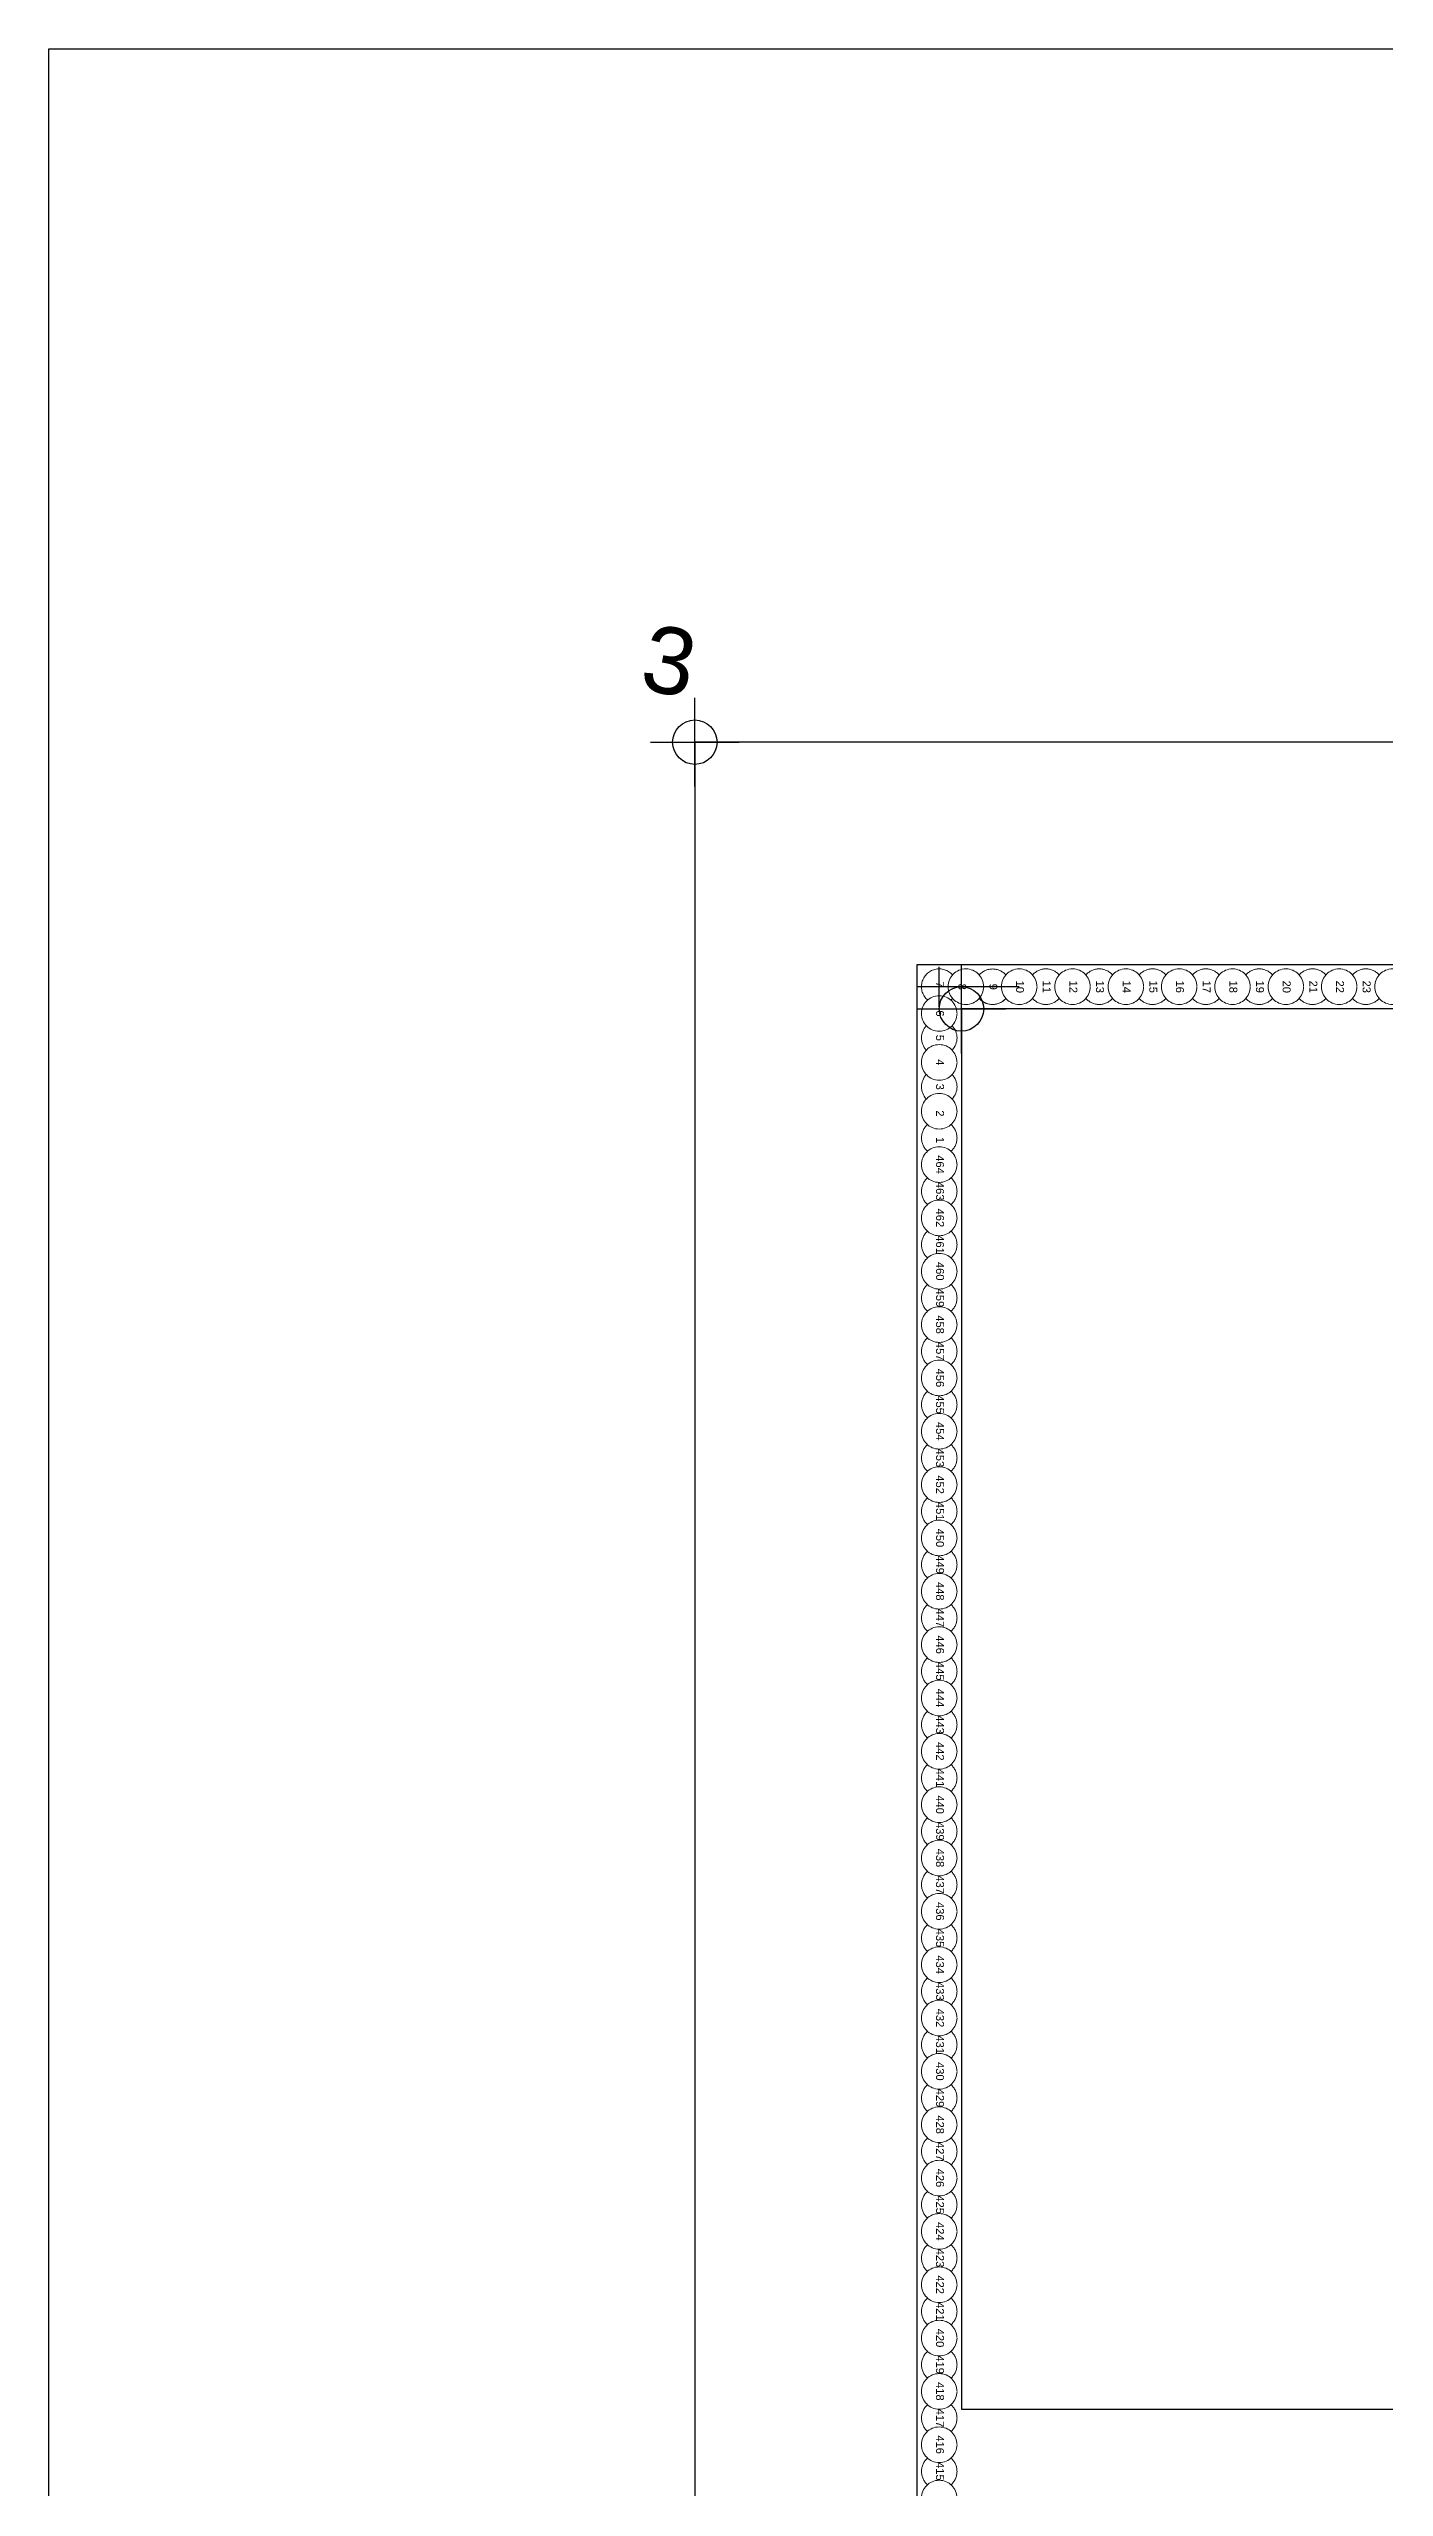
# Model space of a CAD drawing. Header units: metres. Extents: x 648700 to 648889, y 3454355 to 3454496.
# Drawn here: x 648699.8 to 648729.9, y 3454441.4 to 3454496.3 of the extents above; entities that cross this region are included whole.
import ezdxf
from ezdxf.enums import TextEntityAlignment as Align

# ---------------------------------------------------------------- set-up
doc = ezdxf.new("R2010")
doc.units = ezdxf.units.M
doc.header["$LTSCALE"] = 5
doc.header["$PDMODE"] = 34
doc.header["$PDSIZE"] = -0.1
for name, pattern in [('DASHED', [0.75, 0.5, -0.25]), ('DGN Style 2', [1, 0.6, -0.4]), ('DUZ', [500, 500])]:
    doc.linetypes.add(name, pattern=pattern)
for name, color, linetype in [('A01-200', 1, 'DUZ'), ('outlook', 4, 'Continuous'), ('XYZTABLO', 7, 'Continuous')]:
    doc.layers.add(name, color=color, linetype=linetype)
for name, color, linetype, lineweight in [('DEMIRLI KAZIK', 4, 'Continuous', 0), ('kazik_no_buyuk', 212, 'Continuous', 50), ('PLASTIK KAZIK', 100, 'Continuous', 0)]:
    doc.layers.add(name, color=color, linetype=linetype, lineweight=lineweight)
doc.styles.get("Standard").update_dxf_attribs({"font": 'arial.ttf'})
doc.styles.add('style1', font='arial.ttf', dxfattribs={"height": 10})

msp = doc.modelspace()

# ---------------------------------------------------------------- linework, layer by layer
at = {"layer": 'A01-200'}
for p, q in [((648719.336, 3454475.692), (648756.337, 3454475.692)), ((648719.336, 3454371.689), (648719.336, 3454475.692))]:
    msp.add_line(p, q, dxfattribs=at)
msp.add_lwpolyline([(648755.337, 3454474.692), (648720.336, 3454474.692), (648720.336, 3454443.191), (648755.337, 3454443.191), (648755.337, 3454474.692)], dxfattribs=at)
at = {"layer": 'DEMIRLI KAZIK', "linetype": 'DASHED'}
for centre in [(648720.436, 3454475.192), (648721.636, 3454475.192), (648722.836, 3454475.192), (648724.036, 3454475.192), (648725.236, 3454475.192), (648726.436, 3454475.192), (648727.636, 3454475.192), (648728.836, 3454475.192), (648730.036, 3454475.192), (648719.836, 3454474.589), (648719.836, 3454473.489), (648719.836, 3454472.389), (648719.836, 3454471.189), (648719.836, 3454469.989), (648719.836, 3454468.789), (648719.836, 3454467.589), (648719.836, 3454466.389), (648719.836, 3454465.189), (648719.836, 3454463.989), (648719.836, 3454462.789), (648719.836, 3454461.589), (648719.836, 3454460.389), (648719.836, 3454459.189), (648719.836, 3454457.989), (648719.836, 3454456.789), (648719.836, 3454455.589), (648719.836, 3454454.389), (648719.836, 3454453.189), (648719.836, 3454451.989), (648719.836, 3454450.789), (648719.836, 3454449.589), (648719.836, 3454448.389), (648719.836, 3454447.189), (648719.836, 3454445.989), (648719.836, 3454444.789), (648719.836, 3454443.589), (648719.836, 3454442.389), (648719.836, 3454441.189)]:
    msp.add_circle(centre, 0.4, dxfattribs=at)
at = {"layer": 'outlook'}
for p, q in [((648769.686, 3454480.692), (648714.336, 3454480.692)), ((648714.336, 3454480.692), (648714.336, 3454360.693))]:
    msp.add_line(p, q, dxfattribs=at)
at = {"layer": 'PLASTIK KAZIK', "linetype": 'DASHED'}
for centre, start, end in [((648719.836, 3454475.192), 41.4094, 228.9818), ((648721.036, 3454475.19), 41.5806, 138.5906), ((648722.236, 3454475.192), 41.4096, 138.5904), ((648723.436, 3454475.192), 41.4096, 138.5904), ((648724.636, 3454475.192), 41.4096, 138.5904), ((648725.836, 3454475.192), 41.4096, 138.5904), ((648727.036, 3454475.192), 41.4096, 138.5904), ((648728.236, 3454475.192), 41.4096, 138.5904), ((648729.436, 3454475.192), 41.4096, 138.5904), ((648719.836, 3454475.192), 311.0182, 318.5906), ((648721.036, 3454475.19), 221.4094, 318.7619), ((648721.036, 3454475.192), 239.2526, 318.5904), ((648722.236, 3454475.192), 221.4096, 318.5904), ((648723.436, 3454475.192), 221.4096, 318.5904), ((648724.636, 3454475.192), 221.4096, 318.5904), ((648725.836, 3454475.192), 221.4096, 318.5904), ((648727.036, 3454475.192), 221.4096, 318.5904), ((648728.236, 3454475.192), 221.4096, 318.5904), ((648729.436, 3454475.192), 221.4096, 318.5904), ((648719.836, 3454474.039), 136.5675, 223.4325), ((648719.836, 3454474.039), 316.5675, 43.4325), ((648719.836, 3454472.939), 136.5675, 223.4325), ((648719.836, 3454472.939), 316.5675, 43.4325), ((648719.836, 3454471.789), 131.4096, 228.5904), ((648719.836, 3454471.789), 311.4096, 48.5904), ((648719.836, 3454470.589), 131.4096, 228.5904), ((648719.836, 3454470.589), 311.4096, 48.5904), ((648719.836, 3454469.389), 131.4096, 228.5904), ((648719.836, 3454469.389), 311.4096, 48.5904), ((648719.836, 3454468.189), 131.4096, 228.5904), ((648719.836, 3454468.189), 311.4096, 48.5904), ((648719.836, 3454466.989), 131.4096, 228.5904), ((648719.836, 3454466.989), 311.4096, 48.5904), ((648719.836, 3454465.789), 131.4096, 228.5904), ((648719.836, 3454465.789), 311.4096, 48.5904), ((648719.836, 3454464.589), 131.4096, 228.5904), ((648719.836, 3454464.589), 311.4096, 48.5904), ((648719.836, 3454463.389), 131.4096, 228.5904), ((648719.836, 3454463.389), 311.4096, 48.5904), ((648719.836, 3454462.189), 131.4096, 228.5904), ((648719.836, 3454462.189), 311.4096, 48.5904), ((648719.836, 3454460.989), 131.4096, 228.5904), ((648719.836, 3454460.989), 311.4096, 48.5904), ((648719.836, 3454459.789), 131.4096, 228.5904), ((648719.836, 3454459.789), 311.4096, 48.5904), ((648719.836, 3454458.589), 131.4096, 228.5904), ((648719.836, 3454458.589), 311.4096, 48.5904), ((648719.836, 3454457.389), 131.4096, 228.5904), ((648719.836, 3454457.389), 311.4096, 48.5904), ((648719.836, 3454456.189), 131.4096, 228.5904), ((648719.836, 3454456.189), 311.4096, 48.5904), ((648719.836, 3454454.989), 131.4096, 228.5904), ((648719.836, 3454454.989), 311.4096, 48.5904), ((648719.836, 3454453.789), 131.4096, 228.5904), ((648719.836, 3454453.789), 311.4096, 48.5904), ((648719.836, 3454452.589), 131.4096, 228.5904), ((648719.836, 3454452.589), 311.4096, 48.5904), ((648719.836, 3454451.389), 131.4096, 228.5904), ((648719.836, 3454451.389), 311.4096, 48.5904), ((648719.836, 3454450.189), 131.4096, 228.5904), ((648719.836, 3454450.189), 311.4096, 48.5904), ((648719.836, 3454448.989), 131.4096, 228.5904), ((648719.836, 3454448.989), 311.4096, 48.5904), ((648719.836, 3454447.789), 131.4096, 228.5904), ((648719.836, 3454447.789), 311.4096, 48.5904), ((648719.836, 3454446.589), 131.4096, 228.5904), ((648719.836, 3454446.589), 311.4096, 48.5904), ((648719.836, 3454445.389), 131.4096, 228.5904), ((648719.836, 3454445.389), 311.4096, 48.5904), ((648719.836, 3454444.189), 131.4096, 228.5904), ((648719.836, 3454444.189), 311.4096, 48.5904), ((648719.836, 3454442.989), 131.4096, 228.5904), ((648719.836, 3454442.989), 311.4096, 48.5904), ((648719.836, 3454441.789), 131.4096, 228.5904), ((648719.836, 3454441.789), 311.4096, 48.5904)]:
    msp.add_arc(centre, 0.4, start, end, dxfattribs=at)
at = {"layer": 'XYZTABLO'}
for p, q in [((648719.836, 3454474.739), (648719.836, 3454475.642)), ((648721.636, 3454475.192), (648719.336, 3454475.192))]:
    msp.add_line(p, q, dxfattribs=at)
msp.add_lwpolyline([(648699.797, 3454496.293), (648888.856, 3454496.293), (648888.856, 3454355.238), (648699.797, 3454355.238)], close=True, dxfattribs=at)
for p in [(648714.336, 3454480.692), (648720.336, 3454474.692)]:
    msp.add_point(p, dxfattribs=at)

# ---------------------------------------------------------------- texts
at = {"layer": 'kazik_no_buyuk', "linetype": 'DGN Style 2', "ltscale": 0.002, "style": 'style1'}
for s, p in [('7', (648719.764, 3454475.24)), ('8', (648720.264, 3454475.19)), ('9', (648720.964, 3454475.19)), ('10', (648721.564, 3454475.19)), ('11', (648722.164, 3454475.19)), ('12', (648722.764, 3454475.19)), ('13', (648723.364, 3454475.19)), ('14', (648723.964, 3454475.19)), ('15', (648724.564, 3454475.19)), ('16', (648725.164, 3454475.19)), ('17', (648725.764, 3454475.19)), ('18', (648726.364, 3454475.19)), ('19', (648726.964, 3454475.19)), ('20', (648727.564, 3454475.19)), ('21', (648728.164, 3454475.19)), ('22', (648728.764, 3454475.19)), ('23', (648729.364, 3454475.19)), ('6', (648719.764, 3454474.59)), ('5', (648719.764, 3454474.04)), ('4', (648719.764, 3454473.49)), ('3', (648719.764, 3454472.94)), ('2', (648719.764, 3454472.34)), ('1', (648719.764, 3454471.74)), ('464', (648719.764, 3454471.19)), ('463', (648719.764, 3454470.59)), ('462', (648719.764, 3454469.99)), ('461', (648719.764, 3454469.39)), ('460', (648719.764, 3454468.79)), ('459', (648719.764, 3454468.19)), ('458', (648719.764, 3454467.59)), ('457', (648719.764, 3454466.99)), ('456', (648719.764, 3454466.39)), ('455', (648719.764, 3454465.79)), ('454', (648719.764, 3454465.19)), ('453', (648719.764, 3454464.59)), ('452', (648719.764, 3454463.99)), ('451', (648719.764, 3454463.39)), ('450', (648719.764, 3454462.79)), ('449', (648719.764, 3454462.19)), ('448', (648719.764, 3454461.59)), ('447', (648719.764, 3454460.99)), ('446', (648719.764, 3454460.39)), ('445', (648719.764, 3454459.79)), ('444', (648719.764, 3454459.19)), ('443', (648719.764, 3454458.59)), ('442', (648719.764, 3454457.99)), ('441', (648719.764, 3454457.39)), ('440', (648719.764, 3454456.79)), ('439', (648719.764, 3454456.19)), ('438', (648719.764, 3454455.59)), ('437', (648719.764, 3454454.99)), ('436', (648719.764, 3454454.39)), ('435', (648719.764, 3454453.79)), ('434', (648719.764, 3454453.19)), ('433', (648719.764, 3454452.59)), ('432', (648719.764, 3454451.99)), ('431', (648719.764, 3454451.39)), ('430', (648719.764, 3454450.79)), ('429', (648719.764, 3454450.19)), ('428', (648719.764, 3454449.59)), ('427', (648719.764, 3454448.99)), ('426', (648719.764, 3454448.39)), ('425', (648719.764, 3454447.79)), ('424', (648719.764, 3454447.19)), ('423', (648719.764, 3454446.59)), ('422', (648719.764, 3454445.99)), ('421', (648719.764, 3454445.39)), ('420', (648719.764, 3454444.79)), ('419', (648719.764, 3454444.19)), ('418', (648719.764, 3454443.59)), ('417', (648719.764, 3454442.99)), ('416', (648719.764, 3454442.39)), ('415', (648719.764, 3454441.79))]:
    msp.add_text(s, height=0.18, rotation=270, dxfattribs=at).set_placement(p, align=Align.CENTER)
at = {"layer": 'XYZTABLO'}
msp.add_text('3', height=1.5, rotation=349.7192, dxfattribs=at).set_placement((648714.202, 3454481.684), align=Align.RIGHT)

doc.saveas('drawing.dxf')
